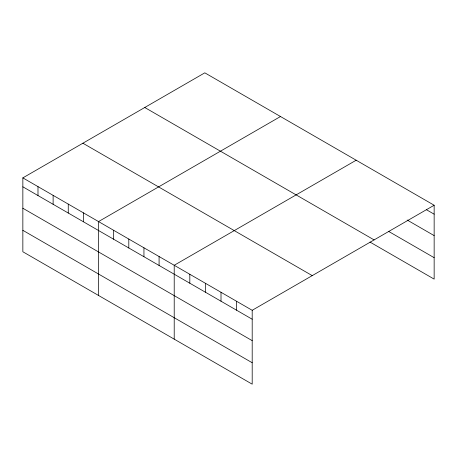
<?xml version="1.0" encoding="UTF-8"?>
<svg xmlns="http://www.w3.org/2000/svg" width="457" height="457" viewBox="0 0 457 457"><rect width="100%" height="100%" fill="white"/><g stroke="black" fill="none" stroke-linecap="round" stroke-linejoin="round"><path stroke-width="0.69" d="M22.85 177.882L252.195 310.292L252.195 384.171L22.85 251.761L22.85 177.882L204.805 72.829L434.15 205.239L434.15 279.118L369.97 242.061M280.489 116.529L98.535 221.576L98.535 295.456M356.174 160.224L174.214 265.271L174.214 339.151M252.195 310.292L434.15 205.239M426.352 209.672L434.15 214.173M407.158 220.023L434.15 235.606M388.564 231.368L434.15 257.685M144.76 107.498L374.106 239.908M82.894 143.218L312.24 275.628M22.85 186.81L252.195 319.226M22.85 208.243L252.195 340.654M22.85 230.328L252.195 362.738M236.6 301.289L236.6 310.217M221.005 292.286L221.005 301.214M205.41 283.283L205.41 292.212M189.815 274.28L189.815 283.209M159.082 256.537L159.082 265.466M143.944 247.797L143.944 256.725M128.805 239.057L128.805 247.985M113.667 230.317L113.667 239.245M83.397 212.836L83.397 221.771M68.259 204.102L68.259 213.031M53.121 195.362L53.121 204.29M37.988 186.622L37.988 195.55"/></g></svg>
